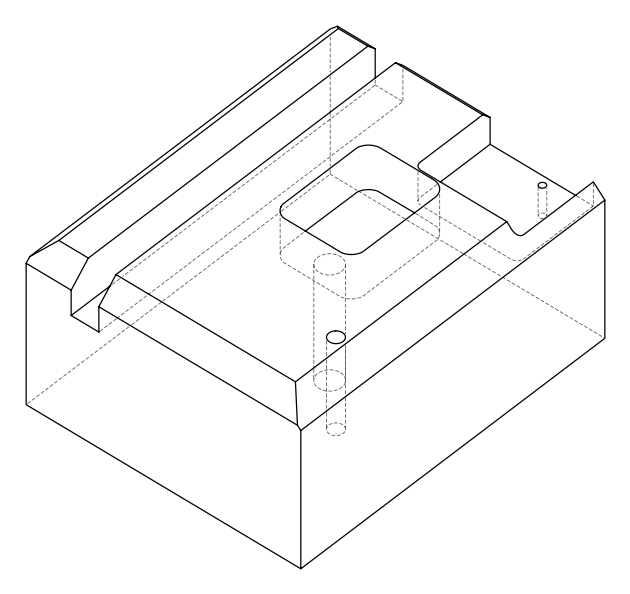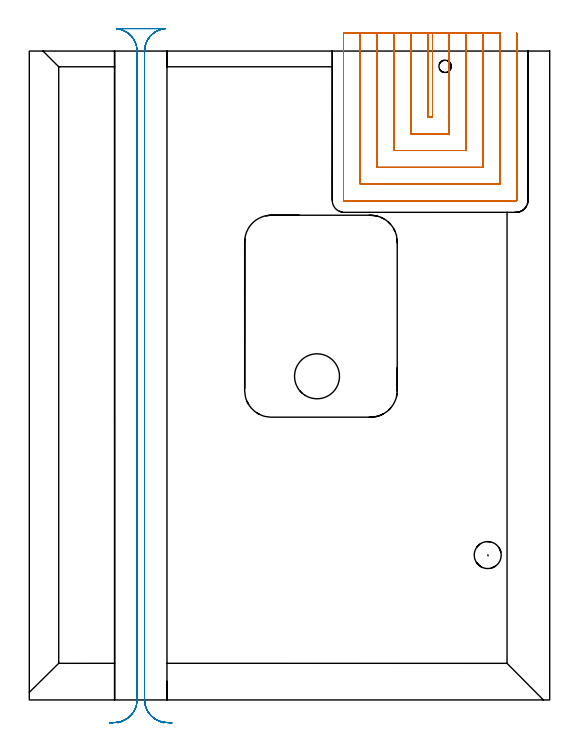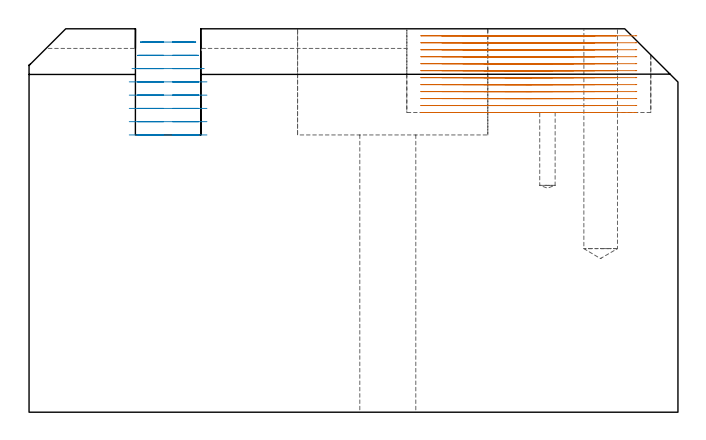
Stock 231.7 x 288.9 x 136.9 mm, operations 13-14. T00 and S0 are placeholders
(PLAN: 14 operations, 7 tool changes, 89.2 min)
(1 SPOT_DRILL | STEP1POCKET | NXT0321_9005460120000 | 0.03 min | 3246 mm3)
(2 SPOT_DRILL_1 | STEP1POCKET_1 | NXT0321_9005460120000 | 0.03 min | 1 mm3)
(3 INDEXABLE_INSERT_DRILL_THROUGH_HOLE_FROM_SOLID | STEP1HOLE | NXT0302_011 | 0.42 min | 42975 mm3)
(4 DRILL_BLIND_HOLE_INTO_CENTER | STEP1POCKET | NXT0301_026 | 0.12 min | 633 mm3)
(5 DRILL_BLIND_HOLE_INTO_CENTER_1 | STEP1POCKET_1 | UGT0301_515 | 0.34 min | 8993 mm3)
(6 AREA_MILL | FG_CHAMFER_SURFACE | UGT0205_001 | 0.87 min | 993 mm3)
(7 AREA_MILL_1 | FG_CHAMFER_SURFACE_1 | UGT0205_001 | 1.89 min | 6035 mm3)
(8 AREA_MILL_2 | FG_CHAMFER_SURFACE_2 | UGT0205_001 | 11.36 min | 23550 mm3)
(9 AREA_MILL_3 | FG_CHAMFER_SURFACE_3 | UGT0205_001 | 1.95 min | 2021 mm3)
(10 AREA_MILL_4 | FG_CHAMFER_SURFACE_4 | UGT0205_001 | 14.41 min | 52112 mm3)
(11 AREA_MILL_5 | FG_CHAMFER_SURFACE_5 | UGT0205_001 | 7.99 min | 21838 mm3)
(12 MILL_RECTANGULAR_POCKET | POCKET_RECTANGULAR_STRAIGHT | UGT0201_094 | Follow Part, ap 5, ae 75% | 6.81 min | 214878 mm3)
(13 MILL_SLOT | SLOT_PARTIAL_RECTANGULAR | NXT0201_013 | Follow Part, ap 2.5, ae 75% | 32.26 min | 180236 mm3)
(14 MILL_RECTANGULAR_SLOT | SLOT_RECTANGULAR | UGT0201_094 | Follow Part, ap 5, ae 75% | 10.72 min | 252985 mm3)
(TOOL NXT0321_9005460120000 | NC Spot Drill, 142deg, 12mm, Carbide, Uncoated | D12 PA142 FL30 Z2)
(TOOL NXT0302_011 | Index. Insert Drill 20mm [880-D2000L25-05] | D20 PA176 FL100 Z2)
(TOOL NXT0301_026 | Carbide Drill 5.5mm [860.1-0550-017A1-MM 2214] | D5.5 PA140 FL28 Z2)
(TOOL UGT0301_515 | Carbide Drill 12.0 mm | D12 PA118 FL101 Z2)
(TOOL UGT0205_001 | Chamfer Mill 20 x 3 x 45 deg. | D20 FL50 Z2)
(TOOL UGT0201_094 | End mill 20 mm | D20 FL38 Z4)
(TOOL NXT0201_013 | ENDMILL 10mm | D10 FL30 Z4)
(OP 13 MILL_SLOT)
G17 G21 G94 G90
T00 M6
G54
G17 G0 G90 X177.394 Y296.9 S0 M3
G43 Z146.9 H0
Z134.408
G94 G1 X177.4 Y293.9 F250.
Y293.831 F500.
Y259.6
X179.5
Y293.562
G2 X179.502 Y293.9 R37.5
G1 X179.529 Y296.9 F250.
X169.893
X169.9 Y293.9
Y293.831 F500.
Y252.1
X187.
Y293.562
G2 X187.002 Y293.9 R30.
G1 X187.036 Y296.9 F250.
X162.391
X162.4 Y293.9
Y293.831 F500.
Y244.6
X194.5
Y293.562
G2 X194.503 Y293.9 R22.5
G1 X194.548 Y296.9 F250.
X154.886
X154.9 Y293.9
Y293.831 F500.
Y237.1
X202.
Y293.562
G2 X202.004 Y293.9 R15.
G1 X202.072 Y296.899 F250.
X147.372 Y296.9
X147.4 Y293.9
Y293.831 F500.
Y229.6
X209.5
Y293.562
G2 X209.508 Y293.9 R7.5
G1 X209.643 Y296.897 F250.
X139.9 Y296.831
Y293.831
Y222.4 F500.
G3 X140.2 Y222.1 R0.3
G1 X216.7
G3 X217. Y222.4 R0.3
G1 Y293.562
Y296.562 F250.
G0 X177.4 Y296.9 Z131.917
G1 Y293.9
Y259.6 F500.
X179.5
Y293.9
Y296.9 F250.
X169.9
Y293.9
Y252.1 F500.
X187.
Y293.9
Y296.9 F250.
X162.4
Y293.9
Y244.6 F500.
X194.5
Y293.9
Y296.9 F250.
X154.9
Y293.9
Y237.1 F500.
X202.
Y293.9
Y296.9 F250.
X147.4
Y293.9
Y229.6 F500.
X209.5
Y293.9
Y296.9 F250.
X139.9
Y293.9
Y222.4 F500.
G3 X140.2 Y222.1 R0.3
G1 X216.7
G3 X217. Y222.4 R0.3
G1 Y293.9
Y296.9 F250.
G0 X177.4 Z129.425
G1 Y293.9
Y259.6 F500.
X179.5
Y293.9
Y296.9 F250.
X169.9
Y293.9
Y252.1 F500.
X187.
Y293.9
Y296.9 F250.
X162.4
Y293.9
Y244.6 F500.
X194.5
Y293.9
Y296.9 F250.
X154.9
Y293.9
Y237.1 F500.
X202.
Y293.9
Y296.9 F250.
X147.4
Y293.9
Y229.6 F500.
X209.5
Y293.9
Y296.9 F250.
X139.9
Y293.9
Y222.4 F500.
G3 X140.2 Y222.1 R0.3
G1 X216.7
G3 X217. Y222.4 R0.3
G1 Y293.9
Y296.9 F250.
G0 X177.4 Z126.933
G1 Y293.9
Y259.6 F500.
X179.5
Y293.9
Y296.9 F250.
X169.9
Y293.9
Y252.1 F500.
X187.
Y293.9
Y296.9 F250.
X162.4
Y293.9
Y244.6 F500.
X194.5
Y293.9
Y296.9 F250.
X154.9
Y293.9
Y237.1 F500.
X202.
Y293.9
Y296.9 F250.
X147.4
Y293.9
Y229.6 F500.
X209.5
Y293.9
Y296.9 F250.
X139.9
Y293.9
Y222.4 F500.
G3 X140.2 Y222.1 R0.3
G1 X216.7
G3 X217. Y222.4 R0.3
G1 Y293.9
Y296.9 F250.
G0 X177.4 Z124.442
G1 Y293.9
Y259.6 F500.
X179.5
Y293.9
Y296.9 F250.
X169.9
Y293.9
Y252.1 F500.
X187.
Y293.9
Y296.9 F250.
X162.4
Y293.9
Y244.6 F500.
X194.5
Y293.9
Y296.9 F250.
X154.9
Y293.9
Y237.1 F500.
X202.
Y293.9
Y296.9 F250.
X147.4
Y293.9
Y229.6 F500.
X209.5
Y293.9
Y296.9 F250.
X139.9
Y293.9
Y222.4 F500.
G3 X140.2 Y222.1 R0.3
G1 X216.7
G3 X217. Y222.4 R0.3
G1 Y293.9
Y296.9 F250.
G0 X177.4 Z121.95
G1 Y293.9
Y259.6 F500.
X179.5
Y293.9
Y296.9 F250.
X169.9
Y293.9
Y252.1 F500.
X187.
Y293.9
Y296.9 F250.
X162.4
Y293.9
Y244.6 F500.
X194.5
Y293.9
Y296.9 F250.
X154.9
Y293.9
Y237.1 F500.
X202.
Y293.9
Y296.9 F250.
X147.4
Y293.9
Y229.6 F500.
X209.5
Y293.9
Y296.9 F250.
X139.9
Y293.9
Y222.4 F500.
G3 X140.2 Y222.1 R0.3
G1 X216.7
G3 X217. Y222.4 R0.3
G1 Y293.9
Y296.9 F250.
G0 X177.4 Z119.458
G1 Y293.9
Y259.6 F500.
X179.5
Y293.9
Y296.9 F250.
X169.9
Y293.9
Y252.1 F500.
X187.
Y293.9
Y296.9 F250.
X162.4
Y293.9
Y244.6 F500.
X194.5
Y293.9
Y296.9 F250.
X154.9
Y293.9
Y237.1 F500.
X202.
Y293.9
Y296.9 F250.
X147.4
Y293.9
Y229.6 F500.
X209.5
Y293.9
Y296.9 F250.
X139.9
Y293.9
Y222.4 F500.
G3 X140.2 Y222.1 R0.3
G1 X216.7
G3 X217. Y222.4 R0.3
G1 Y293.9
Y296.9 F250.
G0 X177.4 Z116.967
G1 Y293.9
Y259.6 F500.
X179.5
Y293.9
Y296.9 F250.
X169.9
Y293.9
Y252.1 F500.
X187.
Y293.9
Y296.9 F250.
X162.4
Y293.9
Y244.6 F500.
X194.5
Y293.9
Y296.9 F250.
X154.9
Y293.9
Y237.1 F500.
X202.
Y293.9
Y296.9 F250.
X147.4
Y293.9
Y229.6 F500.
X209.5
Y293.9
Y296.9 F250.
X139.9
Y293.9
Y222.4 F500.
G3 X140.2 Y222.1 R0.3
G1 X216.7
G3 X217. Y222.4 R0.3
G1 Y293.9
Y296.9 F250.
G0 X177.4 Z114.475
G1 Y293.9
Y259.6 F500.
X179.5
Y293.9
Y296.9 F250.
X169.9
Y293.9
Y252.1 F500.
X187.
Y293.9
Y296.9 F250.
X162.4
Y293.9
Y244.6 F500.
X194.5
Y293.9
Y296.9 F250.
X154.9
Y293.9
Y237.1 F500.
X202.
Y293.9
Y296.9 F250.
X147.4
Y293.9
Y229.6 F500.
X209.5
Y293.9
Y296.9 F250.
X139.9
Y293.9
Y222.4 F500.
G3 X140.2 Y222.1 R0.3
G1 X216.7
G3 X217. Y222.4 R0.3
G1 Y293.9
Y296.9 F250.
G0 X177.4 Z111.983
G1 Y293.9
Y259.6 F500.
X179.5
Y293.9
Y296.9 F250.
X169.9
Y293.9
Y252.1 F500.
X187.
Y293.9
Y296.9 F250.
X162.4
Y293.9
Y244.6 F500.
X194.5
Y293.9
Y296.9 F250.
X154.9
Y293.9
Y237.1 F500.
X202.
Y293.9
Y296.9 F250.
X147.4
Y293.9
Y229.6 F500.
X209.5
Y293.9
Y296.9 F250.
X139.9
Y293.9
Y222.4 F500.
G3 X140.2 Y222.1 R0.3
G1 X216.7
G3 X217. Y222.4 R0.3
G1 Y293.9
Y296.9 F250.
G0 X177.4 Z109.492
G1 Y293.9
Y259.6 F500.
X179.5
Y293.9
Y296.9 F250.
X169.9
Y293.9
Y252.1 F500.
X187.
Y293.9
Y296.9 F250.
X162.4
Y293.9
Y244.6 F500.
X194.5
Y293.9
Y296.9 F250.
X154.9
Y293.9
Y237.1 F500.
X202.
Y293.9
Y296.9 F250.
X147.4
Y293.9
Y229.6 F500.
X209.5
Y293.9
Y296.9 F250.
X139.9
Y293.9
Y222.4 F500.
G3 X140.2 Y222.1 R0.3
G1 X216.7
G3 X217. Y222.4 R0.3
G1 Y293.9
Y296.9 F250.
G0 X177.4 Z107.
G1 Y293.9
Y259.6 F500.
X179.5
Y293.9
Y296.9 F250.
X169.9
Y293.9
Y252.1 F500.
X187.
Y293.9
Y296.9 F250.
X162.4
Y293.9
Y244.6 F500.
X194.5
Y293.9
Y296.9 F250.
X154.9
Y293.9
Y237.1 F500.
X202.
Y293.9
Y296.9 F250.
X147.4
Y293.9
Y229.6 F500.
X209.5
Y293.9
Y296.9 F250.
X139.9
Y293.9
Y222.4 F500.
G3 X140.2 Y222.1 R0.3
G1 X216.7
G3 X217. Y222.4 R0.3
G1 Y293.9
Y296.9 F250.
G0 Z146.9
M5
M2
(OP 14 MILL_RECTANGULAR_SLOT)
G17 G21 G94 G90
T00 M6
G54
G17 G0 G90 X58.898 Y-10.16 S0 M3
G43 Z146.9 H0
Z132.162
G94 G1 X56.3 Y-8.66 F250.
G2 X51.3 Y0. R10. F500.
G1 Y288.9
G2 X59.493 Y298.735 R10.
G1 X59.497 Y298.765
G3 X57.859 Y298.9 R10.
G1 X41.446
G3 X39.805 Y298.764 R10.
G1 X39.81 Y298.735
G2 X48. Y288.9 R10.
G1 Y0.
G2 X43. Y-8.66 R10.
G1 X40.402 Y-10.16 F250.
G0 X59.943 Y-10.352 Z127.425
G1 X57.206 Y-9.123
G2 X51.3 Y0. R10. F500.
G1 Y288.9
G2 X60.526 Y298.87 R10.
G1 Y298.9
X38.774
Y298.87
G2 X48. Y288.9 R10.
G1 Y0.
G2 X42.097 Y-9.122 R10.
G1 X39.36 Y-10.351 F250.
G0 X62.537 Y-10.367 Z122.687
G1 X59.582 Y-9.851
G2 X51.3 Y0. R10. F500.
G1 Y288.9
G2 X60.526 Y298.87 R10.
G1 Y298.9
X38.774
Y298.87
G2 X48. Y288.9 R10.
G1 Y0.
G2 X39.722 Y-9.851 R10.
G1 X36.767 Y-10.367 F250.
G0 X63.517 Y-10.202 Z117.95
G1 X60.526 Y-9.97
G2 X51.3 Y0. R10. F500.
G1 Y288.9
G2 X60.526 Y298.87 R10.
G1 Y298.9
X38.774
Y298.87
G2 X48. Y288.9 R10.
G1 Y0.
G2 X38.774 Y-9.97 R10.
G1 X35.783 Y-10.202 F250.
G0 X63.517 Z113.212
G1 X60.526 Y-9.97
G2 X51.3 Y0. R10. F500.
G1 Y288.9
G2 X60.526 Y298.87 R10.
G1 Y298.9
X38.774
Y298.87
G2 X48. Y288.9 R10.
G1 Y0.
G2 X38.774 Y-9.97 R10.
G1 X35.783 Y-10.202 F250.
G0 X63.517 Z108.475
G1 X60.526 Y-9.97
G2 X51.3 Y0. R10. F500.
G1 Y288.9
G2 X60.526 Y298.87 R10.
G1 Y298.9
X38.774
Y298.87
G2 X48. Y288.9 R10.
G1 Y0.
G2 X38.774 Y-9.97 R10.
G1 X35.783 Y-10.202 F250.
G0 X63.517 Z103.737
G1 X60.526 Y-9.97
G2 X51.3 Y0. R10. F500.
G1 Y288.9
G2 X60.526 Y298.87 R10.
G1 Y298.9
X38.774
Y298.87
G2 X48. Y288.9 R10.
G1 Y0.
G2 X38.774 Y-9.97 R10.
G1 X35.783 Y-10.202 F250.
G0 X63.517 Z99.
G1 X60.526 Y-9.97
G2 X51.3 Y0. R10. F500.
G1 Y288.9
G2 X60.526 Y298.87 R10.
G1 Y298.9
X38.774
Y298.87
G2 X48. Y288.9 R10.
G1 Y0.
G2 X38.774 Y-9.97 R10.
G1 X35.783 Y-10.202 F250.
G0 Z146.9
M5
M2
